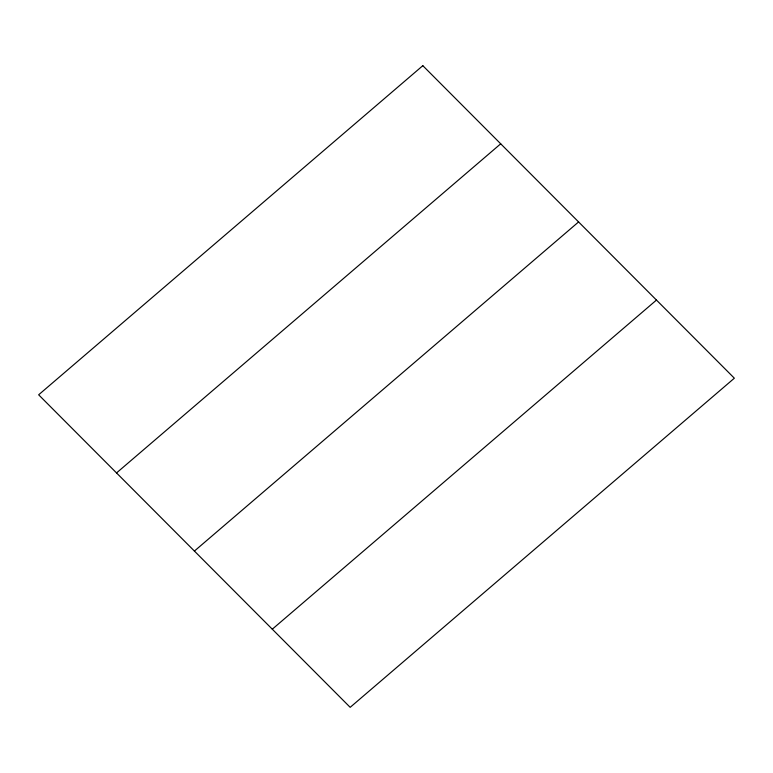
<?xml version="1.0" encoding="UTF-8"?>
<svg xmlns="http://www.w3.org/2000/svg" width="773" height="773" viewBox="0 0 773 773"><rect width="100%" height="100%" fill="white"/><g stroke="black" fill="none" stroke-linecap="round" stroke-linejoin="round"><path stroke-width="1.16" d="M116.53 472.931L500.711 143.807M194.41 551.062L578.591 221.938M272.289 629.193L656.47 300.069M422.821 65.676L38.65 394.8L350.179 707.324L734.35 378.2L422.821 65.676"/></g></svg>
